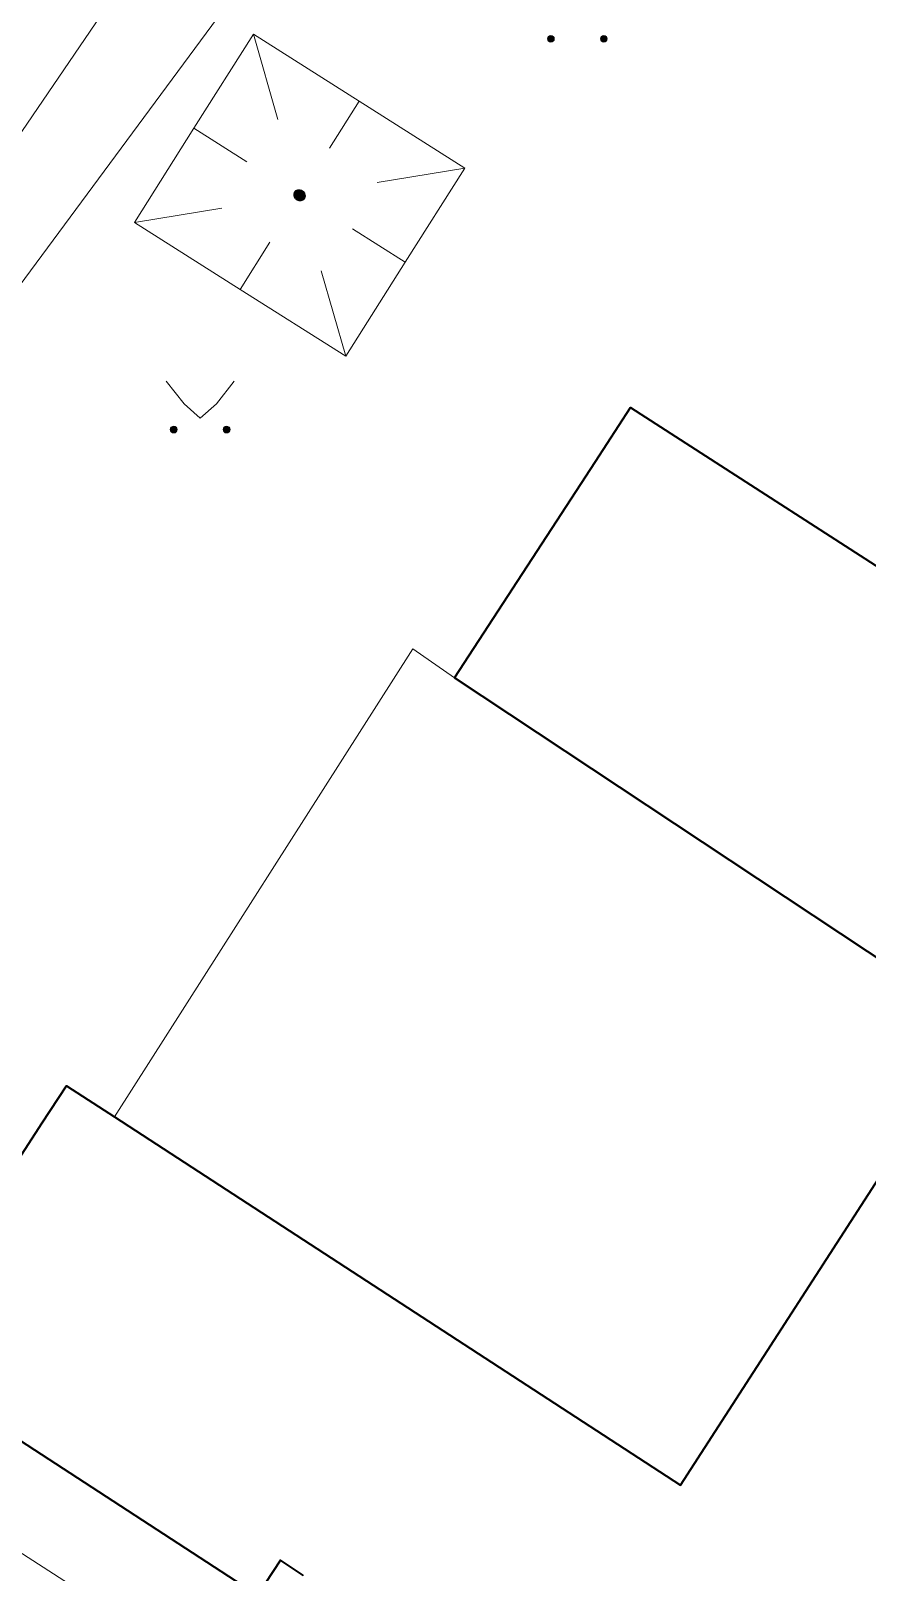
# Model space of a CAD drawing. Extents: x 1000 to 4000, y -5000 to -1000.
# Drawn here: x 1522.32 to 1546.36, y -4550.85 to -4506.58 of the extents above; entities that cross this region are included whole.
import ezdxf

# ---------------------------------------------------------------- set-up
doc = ezdxf.new("R2010")
doc.units = 0
doc.header["$MEASUREMENT"] = 0
for name, color, linetype in [('СЛОЙ_24', 7, 'CONTINUOUS'), ('СЛОЙ_40', 7, 'CONTINUOUS'), ('СЛОЙ_41', 7, 'CONTINUOUS'), ('СЛОЙ_6', 7, 'CONTINUOUS'), ('СЛОЙ_7', 7, 'CONTINUOUS')]:
    doc.layers.add(name, color=color, linetype=linetype)

msp = doc.modelspace()

# ---------------------------------------------------------------- linework, layer by layer
at = {"layer": 'СЛОЙ_24', "color": 253, "linetype": 'Continuous', "lineweight": 0}
for points in [[(1490.764, -4557.572), (1501.8, -4539.205), (1530.786, -4496.675)], [(1509.987, -4530.132), (1533.683, -4498.089)], [(1528.842, -4551.518), (1527.43, -4553.77), (1513.92, -4545.066)]]:
    msp.add_lwpolyline(points, dxfattribs=at)
at = {"layer": 'СЛОЙ_40', "color": 253, "linetype": 'Continuous', "lineweight": 0}
msp.add_lwpolyline([(1534.504, -4525.162), (1533.306, -4524.332), (1524.728, -4537.777)], dxfattribs=at)
at = {"layer": 'СЛОЙ_41', "color": 253, "linetype": 'Continuous', "lineweight": 0}
for p, q in [((1526.216, -4516.647), (1526.726, -4517.297)), ((1528.166, -4516.647), (1527.656, -4517.297)), ((1526.726, -4517.297), (1527.186, -4517.707)), ((1527.656, -4517.297), (1527.186, -4517.707))]:
    msp.add_line(p, q, dxfattribs=at)
for centre in [(1537.27, -4506.813), (1538.791, -4506.813), (1526.43, -4518.035), (1527.951, -4518.035)]:
    msp.add_circle(centre, 0.0976, dxfattribs=at)
for points in [[(1537.188, -4506.867), (1537.179, -4506.776), (1537.188, -4506.759)], [(1537.201, -4506.882), (1537.188, -4506.759), (1537.201, -4506.744)], [(1537.188, -4506.867), (1537.188, -4506.759), (1537.201, -4506.882)], [(1537.215, -4506.894), (1537.201, -4506.744), (1537.215, -4506.732)], [(1537.201, -4506.882), (1537.201, -4506.744), (1537.215, -4506.894)], [(1537.232, -4506.903), (1537.215, -4506.732), (1537.232, -4506.723)], [(1537.215, -4506.894), (1537.215, -4506.732), (1537.232, -4506.903)], [(1537.251, -4506.909), (1537.232, -4506.723), (1537.251, -4506.717)], [(1537.232, -4506.903), (1537.232, -4506.723), (1537.251, -4506.909)], [(1537.27, -4506.911), (1537.251, -4506.717), (1537.27, -4506.715)], [(1537.251, -4506.909), (1537.251, -4506.717), (1537.27, -4506.911)], [(1538.709, -4506.867), (1538.7, -4506.776), (1538.709, -4506.759)], [(1538.722, -4506.882), (1538.709, -4506.759), (1538.722, -4506.744)], [(1538.709, -4506.867), (1538.709, -4506.759), (1538.722, -4506.882)], [(1538.736, -4506.894), (1538.722, -4506.744), (1538.736, -4506.732)], [(1538.722, -4506.882), (1538.722, -4506.744), (1538.736, -4506.894)], [(1538.753, -4506.903), (1538.736, -4506.732), (1538.753, -4506.723)], [(1538.736, -4506.894), (1538.736, -4506.732), (1538.753, -4506.903)], [(1538.772, -4506.909), (1538.753, -4506.723), (1538.772, -4506.717)], [(1538.753, -4506.903), (1538.753, -4506.723), (1538.772, -4506.909)], [(1538.791, -4506.911), (1538.772, -4506.717), (1538.791, -4506.715)], [(1538.772, -4506.909), (1538.772, -4506.717), (1538.791, -4506.911)], [(1537.174, -4506.832), (1537.172, -4506.813), (1537.174, -4506.794)], [(1537.179, -4506.85), (1537.174, -4506.794), (1537.179, -4506.776)], [(1537.174, -4506.832), (1537.174, -4506.794), (1537.179, -4506.85)], [(1537.179, -4506.85), (1537.179, -4506.776), (1537.188, -4506.867)], [(1538.695, -4506.832), (1538.693, -4506.813), (1538.695, -4506.794)], [(1538.7, -4506.85), (1538.695, -4506.794), (1538.7, -4506.776)], [(1538.695, -4506.832), (1538.695, -4506.794), (1538.7, -4506.85)], [(1538.7, -4506.85), (1538.7, -4506.776), (1538.709, -4506.867)], [(1526.334, -4518.054), (1526.332, -4518.035), (1526.334, -4518.016)], [(1526.339, -4518.072), (1526.334, -4518.016), (1526.339, -4517.998)], [(1526.334, -4518.054), (1526.334, -4518.016), (1526.339, -4518.072)], [(1526.348, -4518.089), (1526.339, -4517.998), (1526.348, -4517.981)], [(1526.339, -4518.072), (1526.339, -4517.998), (1526.348, -4518.089)], [(1526.361, -4518.104), (1526.348, -4517.981), (1526.361, -4517.966)], [(1526.348, -4518.089), (1526.348, -4517.981), (1526.361, -4518.104)], [(1526.375, -4518.116), (1526.361, -4517.966), (1526.375, -4517.954)], [(1526.361, -4518.104), (1526.361, -4517.966), (1526.375, -4518.116)], [(1526.392, -4518.125), (1526.375, -4517.954), (1526.392, -4517.945)], [(1526.375, -4518.116), (1526.375, -4517.954), (1526.392, -4518.125)], [(1526.411, -4518.131), (1526.392, -4517.945), (1526.411, -4517.939)], [(1526.392, -4518.125), (1526.392, -4517.945), (1526.411, -4518.131)], [(1526.43, -4518.133), (1526.411, -4517.939), (1526.43, -4517.937)], [(1526.411, -4518.131), (1526.411, -4517.939), (1526.43, -4518.133)], [(1527.855, -4518.054), (1527.853, -4518.035), (1527.855, -4518.016)], [(1527.86, -4518.072), (1527.855, -4518.016), (1527.86, -4517.998)], [(1527.855, -4518.054), (1527.855, -4518.016), (1527.86, -4518.072)], [(1527.869, -4518.089), (1527.86, -4517.998), (1527.869, -4517.981)], [(1527.86, -4518.072), (1527.86, -4517.998), (1527.869, -4518.089)], [(1527.882, -4518.104), (1527.869, -4517.981), (1527.882, -4517.966)], [(1527.869, -4518.089), (1527.869, -4517.981), (1527.882, -4518.104)], [(1527.896, -4518.116), (1527.882, -4517.966), (1527.896, -4517.954)], [(1527.882, -4518.104), (1527.882, -4517.966), (1527.896, -4518.116)], [(1527.913, -4518.125), (1527.896, -4517.954), (1527.913, -4517.945)], [(1527.896, -4518.116), (1527.896, -4517.954), (1527.913, -4518.125)], [(1527.932, -4518.131), (1527.913, -4517.945), (1527.932, -4517.939)], [(1527.913, -4518.125), (1527.913, -4517.945), (1527.932, -4518.131)], [(1527.951, -4518.133), (1527.932, -4517.939), (1527.951, -4517.937)], [(1527.932, -4518.131), (1527.932, -4517.939), (1527.951, -4518.133)]]:
    msp.add_solid(points, dxfattribs=at)
at = {"layer": 'СЛОЙ_41', "color": 253, "linetype": 'Continuous', "lineweight": 0, "extrusion": (0, 0, -1)}
for points in [[(-1537.27, -4506.911), (-1537.27, -4506.715), (-1537.289, -4506.909)], [(-1537.289, -4506.909), (-1537.27, -4506.715), (-1537.289, -4506.717)], [(-1537.289, -4506.909), (-1537.289, -4506.717), (-1537.307, -4506.903)], [(-1537.307, -4506.903), (-1537.289, -4506.717), (-1537.307, -4506.723)], [(-1537.307, -4506.903), (-1537.307, -4506.723), (-1537.324, -4506.894)], [(-1537.324, -4506.894), (-1537.307, -4506.723), (-1537.324, -4506.732)], [(-1537.324, -4506.894), (-1537.324, -4506.732), (-1537.339, -4506.882)], [(-1537.339, -4506.882), (-1537.324, -4506.732), (-1537.339, -4506.744)], [(-1537.339, -4506.882), (-1537.339, -4506.744), (-1537.351, -4506.867)], [(-1537.351, -4506.867), (-1537.339, -4506.744), (-1537.351, -4506.759)], [(-1537.351, -4506.867), (-1537.351, -4506.759), (-1537.36, -4506.85)], [(-1537.36, -4506.85), (-1537.351, -4506.759), (-1537.36, -4506.776)], [(-1538.791, -4506.911), (-1538.791, -4506.715), (-1538.81, -4506.909)], [(-1538.81, -4506.909), (-1538.791, -4506.715), (-1538.81, -4506.717)], [(-1538.81, -4506.909), (-1538.81, -4506.717), (-1538.828, -4506.903)], [(-1538.828, -4506.903), (-1538.81, -4506.717), (-1538.828, -4506.723)], [(-1538.828, -4506.903), (-1538.828, -4506.723), (-1538.845, -4506.894)], [(-1538.845, -4506.894), (-1538.828, -4506.723), (-1538.845, -4506.732)], [(-1538.845, -4506.894), (-1538.845, -4506.732), (-1538.86, -4506.882)], [(-1538.86, -4506.882), (-1538.845, -4506.732), (-1538.86, -4506.744)], [(-1538.86, -4506.882), (-1538.86, -4506.744), (-1538.872, -4506.867)], [(-1538.872, -4506.867), (-1538.86, -4506.744), (-1538.872, -4506.759)], [(-1538.872, -4506.867), (-1538.872, -4506.759), (-1538.881, -4506.85)], [(-1538.881, -4506.85), (-1538.872, -4506.759), (-1538.881, -4506.776)], [(-1537.36, -4506.85), (-1537.36, -4506.776), (-1537.365, -4506.832)], [(-1537.365, -4506.832), (-1537.36, -4506.776), (-1537.365, -4506.794)], [(-1537.365, -4506.832), (-1537.365, -4506.794), (-1537.367, -4506.813)], [(-1538.881, -4506.85), (-1538.881, -4506.776), (-1538.886, -4506.832)], [(-1538.886, -4506.832), (-1538.881, -4506.776), (-1538.886, -4506.794)], [(-1538.886, -4506.832), (-1538.886, -4506.794), (-1538.888, -4506.813)], [(-1526.43, -4518.133), (-1526.43, -4517.937), (-1526.449, -4518.131)], [(-1526.449, -4518.131), (-1526.43, -4517.937), (-1526.449, -4517.939)], [(-1526.449, -4518.131), (-1526.449, -4517.939), (-1526.467, -4518.125)], [(-1526.467, -4518.125), (-1526.449, -4517.939), (-1526.467, -4517.945)], [(-1526.467, -4518.125), (-1526.467, -4517.945), (-1526.484, -4518.116)], [(-1526.484, -4518.116), (-1526.467, -4517.945), (-1526.484, -4517.954)], [(-1526.484, -4518.116), (-1526.484, -4517.954), (-1526.499, -4518.104)], [(-1526.499, -4518.104), (-1526.484, -4517.954), (-1526.499, -4517.966)], [(-1526.499, -4518.104), (-1526.499, -4517.966), (-1526.511, -4518.089)], [(-1526.511, -4518.089), (-1526.499, -4517.966), (-1526.511, -4517.981)], [(-1526.511, -4518.089), (-1526.511, -4517.981), (-1526.52, -4518.072)], [(-1526.52, -4518.072), (-1526.511, -4517.981), (-1526.52, -4517.998)], [(-1526.52, -4518.072), (-1526.52, -4517.998), (-1526.525, -4518.054)], [(-1526.525, -4518.054), (-1526.52, -4517.998), (-1526.525, -4518.016)], [(-1526.525, -4518.054), (-1526.525, -4518.016), (-1526.527, -4518.035)], [(-1527.951, -4518.133), (-1527.951, -4517.937), (-1527.97, -4518.131)], [(-1527.97, -4518.131), (-1527.951, -4517.937), (-1527.97, -4517.939)], [(-1527.97, -4518.131), (-1527.97, -4517.939), (-1527.988, -4518.125)], [(-1527.988, -4518.125), (-1527.97, -4517.939), (-1527.988, -4517.945)], [(-1527.988, -4518.125), (-1527.988, -4517.945), (-1528.005, -4518.116)], [(-1528.005, -4518.116), (-1527.988, -4517.945), (-1528.005, -4517.954)], [(-1528.005, -4518.116), (-1528.005, -4517.954), (-1528.02, -4518.104)], [(-1528.02, -4518.104), (-1528.005, -4517.954), (-1528.02, -4517.966)], [(-1528.02, -4518.104), (-1528.02, -4517.966), (-1528.032, -4518.089)], [(-1528.032, -4518.089), (-1528.02, -4517.966), (-1528.032, -4517.981)], [(-1528.032, -4518.089), (-1528.032, -4517.981), (-1528.041, -4518.072)], [(-1528.041, -4518.072), (-1528.032, -4517.981), (-1528.041, -4517.998)], [(-1528.041, -4518.072), (-1528.041, -4517.998), (-1528.046, -4518.054)], [(-1528.046, -4518.054), (-1528.041, -4517.998), (-1528.046, -4518.016)], [(-1528.046, -4518.054), (-1528.046, -4518.016), (-1528.048, -4518.035)]]:
    msp.add_solid(points, dxfattribs=at)
at = {"layer": 'СЛОЙ_6', "color": 253, "linetype": 'Continuous', "lineweight": 40}
for points in [[(1534.504, -4525.162), (1538.551, -4518.953), (1539.562, -4517.402), (1548.748, -4523.317)], [(1524.728, -4537.777), (1540.996, -4548.353), (1547.689, -4537.998), (1548.884, -4536.15), (1549.544, -4535.129), (1534.504, -4525.162)], [(1528.842, -4551.518), (1518.281, -4544.646), (1518.449, -4544.389), (1520.221, -4541.676), (1521.066, -4540.383), (1522.654, -4537.952), (1523.352, -4536.883), (1524.728, -4537.777)], [(1530.164, -4550.959), (1530.143, -4550.944), (1529.496, -4550.513), (1528.842, -4551.518)]]:
    msp.add_lwpolyline(points, dxfattribs=at)
at = {"layer": 'СЛОЙ_7', "color": 253, "linetype": 'Continuous', "lineweight": 0}
for p, q in [((1528.72, -4506.68), (1527.011, -4509.383)), ((1528.72, -4506.68), (1529.423, -4509.134)), ((1528.72, -4506.68), (1531.757, -4508.602)), ((1531.757, -4508.602), (1530.903, -4509.954)), ((1531.757, -4508.602), (1534.794, -4510.524)), ((1527.011, -4509.383), (1525.301, -4512.087)), ((1527.011, -4509.383), (1528.529, -4510.345)), ((1534.794, -4510.524), (1532.277, -4510.938)), ((1534.794, -4510.524), (1533.084, -4513.227)), ((1530.193, -4511.398), (1530.193, -4511.398)), ((1525.301, -4512.087), (1527.817, -4511.672)), ((1525.301, -4512.087), (1528.338, -4514.009)), ((1533.084, -4513.227), (1531.566, -4512.266)), ((1528.338, -4514.009), (1529.192, -4512.657)), ((1533.084, -4513.227), (1531.375, -4515.93)), ((1531.375, -4515.93), (1530.67, -4513.476)), ((1528.338, -4514.009), (1531.375, -4515.93))]:
    msp.add_line(p, q, dxfattribs=at)
for centre, radius, start, end in [((1530.017, -4511.287), 0.138, 135.0673, 147.6659), ((1530.02, -4511.29), 0.142, 122.6805, 135.04), ((1530.024, -4511.296), 0.149, 110.7232, 122.6634), ((1530.028, -4511.305), 0.159, 99.2851, 110.7182), ((1530.03, -4511.316), 0.17, 88.3608, 99.2907), ((1530.029, -4511.327), 0.181, 77.8711, 88.3737), ((1530.028, -4511.335), 0.189, 67.6913, 77.8884), ((1530.026, -4511.339), 0.193, 57.6716, 67.7107), ((1530.026, -4511.339), 0.193, 47.6526, 57.6916), ((1530.029, -4511.289), 0.149, 172.6998, 184.6401), ((1530.039, -4511.288), 0.159, 184.645, 196.0781), ((1530.021, -4511.288), 0.142, 160.3233, 172.6827), ((1530.049, -4511.285), 0.17, 196.0725, 207.0025), ((1530.018, -4511.287), 0.138, 147.6973, 160.2959), ((1530.059, -4511.28), 0.181, 206.9896, 217.4921), ((1530.065, -4511.275), 0.189, 217.4749, 227.672), ((1530.068, -4511.272), 0.193, 227.6526, 237.6916), ((1530.068, -4511.272), 0.193, 237.6716, 247.7107), ((1530.067, -4511.276), 0.189, 247.6913, 257.8884), ((1530.065, -4511.284), 0.181, 257.8711, 268.3737), ((1530.065, -4511.295), 0.17, 268.3608, 279.2907), ((1530.067, -4511.306), 0.159, 279.2851, 290.7182), ((1530.07, -4511.315), 0.149, 290.7232, 302.6634), ((1530.074, -4511.321), 0.142, 302.6805, 315.04), ((1530.029, -4511.336), 0.189, 37.4749, 47.672), ((1530.077, -4511.324), 0.138, 315.0673, 327.6659), ((1530.036, -4511.331), 0.181, 26.9896, 37.4921), ((1530.077, -4511.324), 0.138, 327.6973, 340.2959), ((1530.045, -4511.326), 0.17, 16.0725, 27.0025), ((1530.073, -4511.323), 0.142, 340.3233, 352.6827), ((1530.056, -4511.323), 0.159, 4.645, 16.0781), ((1530.066, -4511.322), 0.149, 352.6998, 4.6401)]:
    msp.add_arc(centre, radius, start, end, dxfattribs=at)
for points in [[(1529.915, -4511.39), (1529.914, -4511.196), (1529.915, -4511.195)], [(1529.917, -4511.392), (1529.915, -4511.195), (1529.917, -4511.193)], [(1529.915, -4511.39), (1529.915, -4511.195), (1529.917, -4511.392)], [(1529.918, -4511.393), (1529.917, -4511.193), (1529.918, -4511.192)], [(1529.917, -4511.392), (1529.917, -4511.193), (1529.918, -4511.393)], [(1529.919, -4511.395), (1529.918, -4511.192), (1529.919, -4511.19)], [(1529.918, -4511.393), (1529.918, -4511.192), (1529.919, -4511.395)], [(1529.92, -4511.396), (1529.919, -4511.19), (1529.92, -4511.189)], [(1529.919, -4511.395), (1529.919, -4511.19), (1529.92, -4511.396)], [(1529.922, -4511.398), (1529.92, -4511.189), (1529.922, -4511.188)], [(1529.92, -4511.396), (1529.92, -4511.189), (1529.922, -4511.398)], [(1529.923, -4511.4), (1529.922, -4511.188), (1529.923, -4511.187)], [(1529.922, -4511.398), (1529.922, -4511.188), (1529.923, -4511.4)], [(1529.925, -4511.402), (1529.923, -4511.187), (1529.925, -4511.185)], [(1529.923, -4511.4), (1529.923, -4511.187), (1529.925, -4511.402)], [(1529.926, -4511.403), (1529.925, -4511.185), (1529.926, -4511.184)], [(1529.925, -4511.402), (1529.925, -4511.185), (1529.926, -4511.403)], [(1529.928, -4511.405), (1529.926, -4511.184), (1529.928, -4511.182)], [(1529.926, -4511.403), (1529.926, -4511.184), (1529.928, -4511.405)], [(1529.929, -4511.406), (1529.928, -4511.182), (1529.929, -4511.181)], [(1529.928, -4511.405), (1529.928, -4511.182), (1529.929, -4511.406)], [(1529.931, -4511.408), (1529.929, -4511.181), (1529.931, -4511.18)], [(1529.929, -4511.406), (1529.929, -4511.181), (1529.931, -4511.408)], [(1529.932, -4511.409), (1529.931, -4511.18), (1529.932, -4511.179)], [(1529.931, -4511.408), (1529.931, -4511.18), (1529.932, -4511.409)], [(1529.934, -4511.411), (1529.932, -4511.179), (1529.934, -4511.177)], [(1529.932, -4511.409), (1529.932, -4511.179), (1529.934, -4511.411)], [(1529.934, -4511.411), (1529.934, -4511.177), (1529.935, -4511.412)], [(1529.935, -4511.412), (1529.934, -4511.177), (1529.935, -4511.177)], [(1529.937, -4511.414), (1529.935, -4511.177), (1529.937, -4511.175)], [(1529.935, -4511.412), (1529.935, -4511.177), (1529.937, -4511.414)], [(1529.938, -4511.415), (1529.937, -4511.175), (1529.938, -4511.174)], [(1529.937, -4511.414), (1529.937, -4511.175), (1529.938, -4511.415)], [(1529.94, -4511.417), (1529.938, -4511.174), (1529.94, -4511.173)], [(1529.938, -4511.415), (1529.938, -4511.174), (1529.94, -4511.417)], [(1529.942, -4511.418), (1529.94, -4511.173), (1529.942, -4511.172)], [(1529.94, -4511.417), (1529.94, -4511.173), (1529.942, -4511.418)], [(1529.944, -4511.42), (1529.942, -4511.172), (1529.944, -4511.171)], [(1529.942, -4511.418), (1529.942, -4511.172), (1529.944, -4511.42)], [(1529.945, -4511.421), (1529.944, -4511.171), (1529.945, -4511.17)], [(1529.944, -4511.42), (1529.944, -4511.171), (1529.945, -4511.421)], [(1529.947, -4511.423), (1529.945, -4511.17), (1529.947, -4511.168)], [(1529.945, -4511.421), (1529.945, -4511.17), (1529.947, -4511.423)], [(1529.947, -4511.423), (1529.947, -4511.168), (1529.948, -4511.424)], [(1529.948, -4511.424), (1529.947, -4511.168), (1529.948, -4511.168)], [(1529.95, -4511.425), (1529.948, -4511.168), (1529.95, -4511.166)], [(1529.948, -4511.424), (1529.948, -4511.168), (1529.95, -4511.425)], [(1529.95, -4511.425), (1529.95, -4511.166), (1529.952, -4511.426)], [(1529.952, -4511.426), (1529.95, -4511.166), (1529.952, -4511.166)], [(1529.954, -4511.428), (1529.952, -4511.166), (1529.954, -4511.165)], [(1529.952, -4511.426), (1529.952, -4511.166), (1529.954, -4511.428)], [(1529.955, -4511.429), (1529.954, -4511.165), (1529.955, -4511.164)], [(1529.954, -4511.428), (1529.954, -4511.165), (1529.955, -4511.429)], [(1529.957, -4511.43), (1529.955, -4511.164), (1529.957, -4511.163)], [(1529.955, -4511.429), (1529.955, -4511.164), (1529.957, -4511.43)], [(1529.959, -4511.431), (1529.957, -4511.163), (1529.959, -4511.162)], [(1529.957, -4511.43), (1529.957, -4511.163), (1529.959, -4511.431)], [(1529.961, -4511.433), (1529.959, -4511.162), (1529.961, -4511.161)], [(1529.959, -4511.431), (1529.959, -4511.162), (1529.961, -4511.433)], [(1529.962, -4511.434), (1529.961, -4511.161), (1529.962, -4511.16)], [(1529.961, -4511.433), (1529.961, -4511.161), (1529.962, -4511.434)], [(1529.965, -4511.435), (1529.962, -4511.16), (1529.965, -4511.159)], [(1529.962, -4511.434), (1529.962, -4511.16), (1529.965, -4511.435)], [(1529.965, -4511.435), (1529.965, -4511.159), (1529.966, -4511.436)], [(1529.966, -4511.436), (1529.965, -4511.159), (1529.966, -4511.159)], [(1529.968, -4511.438), (1529.966, -4511.159), (1529.968, -4511.158)], [(1529.966, -4511.436), (1529.966, -4511.159), (1529.968, -4511.438)], [(1529.97, -4511.438), (1529.968, -4511.158), (1529.97, -4511.157)], [(1529.968, -4511.438), (1529.968, -4511.158), (1529.97, -4511.438)], [(1529.972, -4511.44), (1529.97, -4511.157), (1529.972, -4511.156)], [(1529.97, -4511.438), (1529.97, -4511.157), (1529.972, -4511.44)], [(1529.972, -4511.44), (1529.972, -4511.156), (1529.973, -4511.441)], [(1529.973, -4511.441), (1529.972, -4511.156), (1529.973, -4511.156)], [(1529.976, -4511.442), (1529.973, -4511.156), (1529.976, -4511.155)], [(1529.973, -4511.441), (1529.973, -4511.156), (1529.976, -4511.442)], [(1529.977, -4511.443), (1529.976, -4511.155), (1529.977, -4511.154)], [(1529.976, -4511.442), (1529.976, -4511.155), (1529.977, -4511.443)], [(1529.977, -4511.443), (1529.977, -4511.154), (1529.98, -4511.444)], [(1529.98, -4511.444), (1529.977, -4511.154), (1529.98, -4511.154)], [(1529.981, -4511.445), (1529.98, -4511.154), (1529.981, -4511.153)], [(1529.98, -4511.444), (1529.98, -4511.154), (1529.981, -4511.445)], [(1529.984, -4511.446), (1529.981, -4511.153), (1529.984, -4511.152)], [(1529.981, -4511.445), (1529.981, -4511.153), (1529.984, -4511.446)], [(1529.984, -4511.446), (1529.984, -4511.152), (1529.985, -4511.447)], [(1529.985, -4511.447), (1529.984, -4511.152), (1529.985, -4511.152)], [(1529.988, -4511.448), (1529.985, -4511.152), (1529.988, -4511.151)], [(1529.985, -4511.447), (1529.985, -4511.152), (1529.988, -4511.448)], [(1529.988, -4511.448), (1529.988, -4511.151), (1529.989, -4511.448)], [(1529.989, -4511.448), (1529.988, -4511.151), (1529.989, -4511.151)], [(1529.992, -4511.449), (1529.989, -4511.151), (1529.992, -4511.15)], [(1529.989, -4511.448), (1529.989, -4511.151), (1529.992, -4511.449)], [(1529.992, -4511.449), (1529.992, -4511.15), (1529.993, -4511.45)], [(1529.993, -4511.45), (1529.992, -4511.15), (1529.993, -4511.15)], [(1529.993, -4511.45), (1529.993, -4511.15), (1529.996, -4511.451)], [(1529.996, -4511.451), (1529.993, -4511.15), (1529.996, -4511.15)], [(1529.997, -4511.452), (1529.996, -4511.15), (1529.997, -4511.149)], [(1529.996, -4511.451), (1529.996, -4511.15), (1529.997, -4511.452)], [(1529.997, -4511.452), (1529.997, -4511.149), (1530, -4511.453)], [(1530, -4511.453), (1529.997, -4511.149), (1530, -4511.149)], [(1530, -4511.453), (1530, -4511.149), (1530.001, -4511.453)], [(1530.001, -4511.453), (1530, -4511.149), (1530.001, -4511.149)], [(1530.004, -4511.454), (1530.001, -4511.149), (1530.004, -4511.148)], [(1530.001, -4511.453), (1530.001, -4511.149), (1530.004, -4511.454)], [(1530.004, -4511.454), (1530.004, -4511.148), (1530.005, -4511.455)], [(1530.005, -4511.455), (1530.004, -4511.148), (1530.005, -4511.148)], [(1530.008, -4511.456), (1530.005, -4511.148), (1530.008, -4511.147)], [(1530.005, -4511.455), (1530.005, -4511.148), (1530.008, -4511.456)], [(1530.008, -4511.456), (1530.008, -4511.147), (1530.009, -4511.456)], [(1530.009, -4511.456), (1530.008, -4511.147), (1530.009, -4511.147)], [(1530.009, -4511.456), (1530.009, -4511.147), (1530.012, -4511.457)], [(1530.012, -4511.457), (1530.009, -4511.147), (1530.012, -4511.147)], [(1530.012, -4511.457), (1530.012, -4511.147), (1530.013, -4511.457)], [(1530.013, -4511.457), (1530.012, -4511.147), (1530.013, -4511.147)], [(1530.013, -4511.457), (1530.013, -4511.147), (1530.016, -4511.458)], [(1530.016, -4511.458), (1530.013, -4511.147), (1530.016, -4511.147)], [(1530.016, -4511.458), (1530.016, -4511.147), (1530.018, -4511.459)], [(1530.018, -4511.459), (1530.016, -4511.147), (1530.018, -4511.147)], [(1530.02, -4511.459), (1530.018, -4511.147), (1530.02, -4511.146)], [(1530.018, -4511.459), (1530.018, -4511.147), (1530.02, -4511.459)], [(1530.02, -4511.459), (1530.02, -4511.146), (1530.022, -4511.46)], [(1530.022, -4511.46), (1530.02, -4511.146), (1530.022, -4511.146)], [(1530.022, -4511.46), (1530.022, -4511.146), (1530.024, -4511.46)], [(1530.024, -4511.46), (1530.022, -4511.146), (1530.024, -4511.146)], [(1530.024, -4511.46), (1530.024, -4511.146), (1530.026, -4511.461)], [(1530.026, -4511.461), (1530.024, -4511.146), (1530.026, -4511.146)], [(1530.026, -4511.461), (1530.026, -4511.146), (1530.029, -4511.461)], [(1530.029, -4511.461), (1530.026, -4511.146), (1530.029, -4511.146)], [(1530.029, -4511.461), (1530.029, -4511.146), (1530.03, -4511.462)], [(1530.03, -4511.462), (1530.03, -4511.146), (1530.033, -4511.462)], [(1530.033, -4511.462), (1530.033, -4511.146), (1530.034, -4511.462)], [(1530.034, -4511.462), (1530.034, -4511.146), (1530.037, -4511.463)], [(1530.037, -4511.463), (1530.037, -4511.146), (1530.039, -4511.463)], [(1530.039, -4511.463), (1530.039, -4511.146), (1530.041, -4511.463)], [(1530.041, -4511.463), (1530.041, -4511.146), (1530.043, -4511.464)], [(1530.043, -4511.464), (1530.043, -4511.147), (1530.045, -4511.464)], [(1530.045, -4511.464), (1530.045, -4511.147), (1530.047, -4511.464)], [(1530.047, -4511.464), (1530.047, -4511.147), (1530.05, -4511.464)], [(1530.05, -4511.464), (1530.05, -4511.147), (1530.051, -4511.464)], [(1530.051, -4511.464), (1530.051, -4511.147), (1530.054, -4511.465)], [(1530.054, -4511.465), (1530.054, -4511.148), (1530.055, -4511.465)], [(1530.055, -4511.465), (1530.055, -4511.148), (1530.058, -4511.465)], [(1530.058, -4511.465), (1530.058, -4511.148), (1530.06, -4511.465)], [(1530.06, -4511.465), (1530.06, -4511.149), (1530.062, -4511.465)], [(1530.062, -4511.465), (1530.062, -4511.149), (1530.064, -4511.465)], [(1529.881, -4511.306), (1529.88, -4511.274), (1529.881, -4511.272)], [(1529.88, -4511.304), (1529.88, -4511.276), (1529.88, -4511.274)], [(1529.88, -4511.304), (1529.88, -4511.274), (1529.881, -4511.306)], [(1529.88, -4511.302), (1529.88, -4511.278), (1529.88, -4511.276)], [(1529.88, -4511.302), (1529.88, -4511.276), (1529.88, -4511.304)], [(1529.88, -4511.3), (1529.88, -4511.28), (1529.88, -4511.278)], [(1529.88, -4511.3), (1529.88, -4511.278), (1529.88, -4511.302)], [(1529.88, -4511.298), (1529.88, -4511.282), (1529.88, -4511.28)], [(1529.88, -4511.298), (1529.88, -4511.28), (1529.88, -4511.3)], [(1529.88, -4511.296), (1529.88, -4511.284), (1529.88, -4511.282)], [(1529.88, -4511.296), (1529.88, -4511.282), (1529.88, -4511.298)], [(1529.88, -4511.294), (1529.88, -4511.286), (1529.88, -4511.284)], [(1529.88, -4511.294), (1529.88, -4511.284), (1529.88, -4511.296)], [(1529.88, -4511.291), (1529.88, -4511.289), (1529.88, -4511.286)], [(1529.88, -4511.291), (1529.88, -4511.286), (1529.88, -4511.294)], [(1529.882, -4511.312), (1529.881, -4511.268), (1529.882, -4511.266)], [(1529.881, -4511.31), (1529.881, -4511.27), (1529.881, -4511.268)], [(1529.881, -4511.31), (1529.881, -4511.268), (1529.882, -4511.312)], [(1529.881, -4511.308), (1529.881, -4511.272), (1529.881, -4511.27)], [(1529.881, -4511.308), (1529.881, -4511.27), (1529.881, -4511.31)], [(1529.881, -4511.306), (1529.881, -4511.272), (1529.881, -4511.308)], [(1529.883, -4511.32), (1529.882, -4511.261), (1529.883, -4511.258)], [(1529.882, -4511.318), (1529.882, -4511.262), (1529.882, -4511.261)], [(1529.882, -4511.318), (1529.882, -4511.261), (1529.883, -4511.32)], [(1529.882, -4511.316), (1529.882, -4511.264), (1529.882, -4511.262)], [(1529.882, -4511.316), (1529.882, -4511.262), (1529.882, -4511.318)], [(1529.882, -4511.314), (1529.882, -4511.266), (1529.882, -4511.264)], [(1529.882, -4511.314), (1529.882, -4511.264), (1529.882, -4511.316)], [(1529.882, -4511.312), (1529.882, -4511.266), (1529.882, -4511.314)], [(1529.884, -4511.324), (1529.883, -4511.257), (1529.884, -4511.254)], [(1529.883, -4511.322), (1529.883, -4511.258), (1529.883, -4511.257)], [(1529.883, -4511.322), (1529.883, -4511.257), (1529.884, -4511.324)], [(1529.883, -4511.32), (1529.883, -4511.258), (1529.883, -4511.322)], [(1529.885, -4511.328), (1529.884, -4511.253), (1529.885, -4511.25)], [(1529.884, -4511.326), (1529.884, -4511.254), (1529.884, -4511.253)], [(1529.884, -4511.326), (1529.884, -4511.253), (1529.885, -4511.328)], [(1529.884, -4511.324), (1529.884, -4511.254), (1529.884, -4511.326)], [(1529.886, -4511.332), (1529.885, -4511.249), (1529.886, -4511.247)], [(1529.885, -4511.33), (1529.885, -4511.25), (1529.885, -4511.249)], [(1529.885, -4511.33), (1529.885, -4511.249), (1529.886, -4511.332)], [(1529.885, -4511.328), (1529.885, -4511.25), (1529.885, -4511.33)], [(1529.887, -4511.336), (1529.886, -4511.245), (1529.887, -4511.243)], [(1529.886, -4511.334), (1529.886, -4511.247), (1529.886, -4511.245)], [(1529.886, -4511.334), (1529.886, -4511.245), (1529.887, -4511.336)], [(1529.886, -4511.332), (1529.886, -4511.247), (1529.886, -4511.334)], [(1529.888, -4511.338), (1529.887, -4511.243), (1529.888, -4511.242)], [(1529.887, -4511.336), (1529.887, -4511.243), (1529.888, -4511.338)], [(1529.889, -4511.341), (1529.888, -4511.239), (1529.889, -4511.238)], [(1529.888, -4511.34), (1529.888, -4511.242), (1529.888, -4511.239)], [(1529.888, -4511.34), (1529.888, -4511.239), (1529.889, -4511.341)], [(1529.888, -4511.338), (1529.888, -4511.242), (1529.888, -4511.34)], [(1529.89, -4511.344), (1529.889, -4511.238), (1529.89, -4511.236)], [(1529.889, -4511.341), (1529.889, -4511.238), (1529.89, -4511.344)], [(1529.891, -4511.348), (1529.89, -4511.234), (1529.891, -4511.232)], [(1529.89, -4511.345), (1529.89, -4511.236), (1529.89, -4511.234)], [(1529.89, -4511.345), (1529.89, -4511.234), (1529.891, -4511.348)], [(1529.89, -4511.344), (1529.89, -4511.236), (1529.89, -4511.345)], [(1529.892, -4511.349), (1529.891, -4511.232), (1529.892, -4511.231)], [(1529.891, -4511.348), (1529.891, -4511.232), (1529.892, -4511.349)], [(1529.893, -4511.352), (1529.892, -4511.231), (1529.893, -4511.228)], [(1529.892, -4511.349), (1529.892, -4511.231), (1529.893, -4511.352)], [(1529.895, -4511.356), (1529.893, -4511.227), (1529.895, -4511.225)], [(1529.893, -4511.353), (1529.893, -4511.228), (1529.893, -4511.227)], [(1529.893, -4511.353), (1529.893, -4511.227), (1529.895, -4511.356)], [(1529.893, -4511.352), (1529.893, -4511.228), (1529.893, -4511.353)], [(1529.896, -4511.359), (1529.895, -4511.224), (1529.896, -4511.222)], [(1529.895, -4511.357), (1529.895, -4511.225), (1529.895, -4511.224)], [(1529.895, -4511.357), (1529.895, -4511.224), (1529.896, -4511.359)], [(1529.895, -4511.356), (1529.895, -4511.225), (1529.895, -4511.357)], [(1529.897, -4511.361), (1529.896, -4511.222), (1529.897, -4511.22)], [(1529.896, -4511.359), (1529.896, -4511.222), (1529.897, -4511.361)], [(1529.898, -4511.363), (1529.897, -4511.22), (1529.898, -4511.218)], [(1529.897, -4511.361), (1529.897, -4511.22), (1529.898, -4511.363)], [(1529.899, -4511.364), (1529.898, -4511.218), (1529.899, -4511.217)], [(1529.898, -4511.363), (1529.898, -4511.218), (1529.899, -4511.364)], [(1529.9, -4511.367), (1529.899, -4511.217), (1529.9, -4511.215)], [(1529.899, -4511.364), (1529.899, -4511.217), (1529.9, -4511.367)], [(1529.901, -4511.368), (1529.9, -4511.215), (1529.901, -4511.214)], [(1529.9, -4511.367), (1529.9, -4511.215), (1529.901, -4511.368)], [(1529.902, -4511.371), (1529.901, -4511.214), (1529.902, -4511.212)], [(1529.901, -4511.368), (1529.901, -4511.214), (1529.902, -4511.371)], [(1529.903, -4511.372), (1529.902, -4511.212), (1529.903, -4511.21)], [(1529.902, -4511.371), (1529.902, -4511.212), (1529.903, -4511.372)], [(1529.904, -4511.374), (1529.903, -4511.21), (1529.904, -4511.208)], [(1529.903, -4511.372), (1529.903, -4511.21), (1529.904, -4511.374)], [(1529.905, -4511.376), (1529.904, -4511.208), (1529.905, -4511.207)], [(1529.904, -4511.374), (1529.904, -4511.208), (1529.905, -4511.376)], [(1529.907, -4511.378), (1529.905, -4511.207), (1529.907, -4511.205)], [(1529.905, -4511.376), (1529.905, -4511.207), (1529.907, -4511.378)], [(1529.908, -4511.379), (1529.907, -4511.205), (1529.908, -4511.204)], [(1529.907, -4511.378), (1529.907, -4511.205), (1529.908, -4511.379)], [(1529.909, -4511.381), (1529.908, -4511.204), (1529.909, -4511.202)], [(1529.908, -4511.379), (1529.908, -4511.204), (1529.909, -4511.381)], [(1529.91, -4511.383), (1529.909, -4511.202), (1529.91, -4511.201)], [(1529.909, -4511.381), (1529.909, -4511.202), (1529.91, -4511.383)], [(1529.912, -4511.385), (1529.91, -4511.201), (1529.912, -4511.199)], [(1529.91, -4511.383), (1529.91, -4511.201), (1529.912, -4511.385)], [(1529.914, -4511.388), (1529.912, -4511.198), (1529.914, -4511.196)], [(1529.912, -4511.386), (1529.912, -4511.199), (1529.912, -4511.198)], [(1529.912, -4511.386), (1529.912, -4511.198), (1529.914, -4511.388)], [(1529.912, -4511.385), (1529.912, -4511.199), (1529.912, -4511.386)], [(1529.914, -4511.388), (1529.914, -4511.196), (1529.915, -4511.39)]]:
    msp.add_solid(points, dxfattribs=at)
at = {"layer": 'СЛОЙ_7', "color": 253, "linetype": 'Continuous', "lineweight": 0, "extrusion": (0, 0, -1)}
for points in [[(-1530.03, -4511.462), (-1530.029, -4511.146), (-1530.03, -4511.146)], [(-1530.033, -4511.462), (-1530.03, -4511.146), (-1530.033, -4511.146)], [(-1530.034, -4511.462), (-1530.033, -4511.146), (-1530.034, -4511.146)], [(-1530.037, -4511.463), (-1530.034, -4511.146), (-1530.037, -4511.146)], [(-1530.039, -4511.463), (-1530.037, -4511.146), (-1530.039, -4511.146)], [(-1530.041, -4511.463), (-1530.039, -4511.146), (-1530.041, -4511.146)], [(-1530.043, -4511.464), (-1530.041, -4511.146), (-1530.043, -4511.147)], [(-1530.045, -4511.464), (-1530.043, -4511.147), (-1530.045, -4511.147)], [(-1530.047, -4511.464), (-1530.045, -4511.147), (-1530.047, -4511.147)], [(-1530.05, -4511.464), (-1530.047, -4511.147), (-1530.05, -4511.147)], [(-1530.051, -4511.464), (-1530.05, -4511.147), (-1530.051, -4511.147)], [(-1530.054, -4511.465), (-1530.051, -4511.147), (-1530.054, -4511.148)], [(-1530.055, -4511.465), (-1530.054, -4511.148), (-1530.055, -4511.148)], [(-1530.058, -4511.465), (-1530.055, -4511.148), (-1530.058, -4511.148)], [(-1530.06, -4511.465), (-1530.058, -4511.148), (-1530.06, -4511.149)], [(-1530.062, -4511.465), (-1530.06, -4511.149), (-1530.062, -4511.149)], [(-1530.064, -4511.465), (-1530.062, -4511.149), (-1530.064, -4511.149)], [(-1530.064, -4511.465), (-1530.064, -4511.149), (-1530.067, -4511.465)], [(-1530.067, -4511.465), (-1530.064, -4511.149), (-1530.067, -4511.15)], [(-1530.067, -4511.465), (-1530.067, -4511.15), (-1530.068, -4511.465)], [(-1530.068, -4511.465), (-1530.067, -4511.15), (-1530.068, -4511.15)], [(-1530.068, -4511.465), (-1530.068, -4511.15), (-1530.071, -4511.465)], [(-1530.071, -4511.465), (-1530.068, -4511.15), (-1530.071, -4511.151)], [(-1530.071, -4511.465), (-1530.071, -4511.151), (-1530.072, -4511.465)], [(-1530.072, -4511.465), (-1530.071, -4511.151), (-1530.072, -4511.151)], [(-1530.072, -4511.465), (-1530.072, -4511.151), (-1530.075, -4511.465)], [(-1530.075, -4511.465), (-1530.072, -4511.151), (-1530.075, -4511.152)], [(-1530.075, -4511.465), (-1530.075, -4511.152), (-1530.076, -4511.465)], [(-1530.076, -4511.465), (-1530.075, -4511.152), (-1530.076, -4511.152)], [(-1530.076, -4511.465), (-1530.076, -4511.152), (-1530.079, -4511.464)], [(-1530.079, -4511.464), (-1530.076, -4511.152), (-1530.079, -4511.153)], [(-1530.079, -4511.464), (-1530.079, -4511.153), (-1530.081, -4511.464)], [(-1530.081, -4511.464), (-1530.079, -4511.153), (-1530.081, -4511.153)], [(-1530.081, -4511.464), (-1530.081, -4511.153), (-1530.083, -4511.464)], [(-1530.083, -4511.464), (-1530.081, -4511.153), (-1530.083, -4511.154)], [(-1530.083, -4511.464), (-1530.083, -4511.154), (-1530.085, -4511.464)], [(-1530.085, -4511.464), (-1530.083, -4511.154), (-1530.085, -4511.155)], [(-1530.085, -4511.464), (-1530.085, -4511.155), (-1530.087, -4511.463)], [(-1530.087, -4511.463), (-1530.085, -4511.155), (-1530.087, -4511.156)], [(-1530.087, -4511.463), (-1530.087, -4511.156), (-1530.089, -4511.463)], [(-1530.089, -4511.463), (-1530.087, -4511.156), (-1530.089, -4511.156)], [(-1530.089, -4511.463), (-1530.089, -4511.156), (-1530.091, -4511.463)], [(-1530.091, -4511.463), (-1530.089, -4511.156), (-1530.091, -4511.157)], [(-1530.091, -4511.463), (-1530.091, -4511.157), (-1530.093, -4511.463)], [(-1530.093, -4511.463), (-1530.091, -4511.157), (-1530.093, -4511.158)], [(-1530.093, -4511.463), (-1530.093, -4511.158), (-1530.096, -4511.462)], [(-1530.096, -4511.462), (-1530.093, -4511.158), (-1530.096, -4511.158)], [(-1530.096, -4511.462), (-1530.096, -4511.158), (-1530.097, -4511.462)], [(-1530.097, -4511.462), (-1530.096, -4511.158), (-1530.097, -4511.159)], [(-1530.097, -4511.462), (-1530.097, -4511.159), (-1530.1, -4511.461)], [(-1530.1, -4511.461), (-1530.097, -4511.159), (-1530.1, -4511.16)], [(-1530.1, -4511.461), (-1530.1, -4511.16), (-1530.101, -4511.461)], [(-1530.101, -4511.461), (-1530.1, -4511.16), (-1530.101, -4511.161)], [(-1530.101, -4511.461), (-1530.101, -4511.161), (-1530.104, -4511.46)], [(-1530.104, -4511.46), (-1530.101, -4511.161), (-1530.104, -4511.162)], [(-1530.104, -4511.46), (-1530.104, -4511.162), (-1530.105, -4511.46)], [(-1530.105, -4511.46), (-1530.104, -4511.162), (-1530.105, -4511.162)], [(-1530.105, -4511.46), (-1530.105, -4511.162), (-1530.108, -4511.459)], [(-1530.108, -4511.459), (-1530.105, -4511.162), (-1530.108, -4511.164)], [(-1530.108, -4511.459), (-1530.108, -4511.164), (-1530.109, -4511.459)], [(-1530.109, -4511.459), (-1530.108, -4511.164), (-1530.109, -4511.164)], [(-1530.109, -4511.459), (-1530.109, -4511.164), (-1530.111, -4511.458)], [(-1530.111, -4511.458), (-1530.109, -4511.164), (-1530.111, -4511.165)], [(-1530.111, -4511.458), (-1530.111, -4511.165), (-1530.113, -4511.458)], [(-1530.113, -4511.458), (-1530.111, -4511.165), (-1530.113, -4511.166)], [(-1530.113, -4511.458), (-1530.113, -4511.166), (-1530.115, -4511.457)], [(-1530.115, -4511.457), (-1530.113, -4511.166), (-1530.115, -4511.167)], [(-1530.115, -4511.457), (-1530.115, -4511.167), (-1530.117, -4511.457)], [(-1530.117, -4511.457), (-1530.115, -4511.167), (-1530.117, -4511.168)], [(-1530.117, -4511.457), (-1530.117, -4511.168), (-1530.119, -4511.456)], [(-1530.119, -4511.456), (-1530.117, -4511.168), (-1530.119, -4511.169)], [(-1530.119, -4511.456), (-1530.119, -4511.169), (-1530.121, -4511.455)], [(-1530.121, -4511.455), (-1530.119, -4511.169), (-1530.121, -4511.17)], [(-1530.121, -4511.455), (-1530.121, -4511.17), (-1530.123, -4511.455)], [(-1530.123, -4511.455), (-1530.121, -4511.17), (-1530.123, -4511.172)], [(-1530.123, -4511.455), (-1530.123, -4511.172), (-1530.124, -4511.454)], [(-1530.124, -4511.454), (-1530.123, -4511.172), (-1530.124, -4511.172)], [(-1530.124, -4511.454), (-1530.124, -4511.172), (-1530.127, -4511.453)], [(-1530.127, -4511.453), (-1530.124, -4511.172), (-1530.127, -4511.174)], [(-1530.127, -4511.453), (-1530.127, -4511.174), (-1530.128, -4511.453)], [(-1530.128, -4511.453), (-1530.127, -4511.174), (-1530.128, -4511.175)], [(-1530.128, -4511.453), (-1530.128, -4511.175), (-1530.13, -4511.451)], [(-1530.13, -4511.451), (-1530.128, -4511.175), (-1530.13, -4511.176)], [(-1530.13, -4511.451), (-1530.13, -4511.176), (-1530.132, -4511.451)], [(-1530.132, -4511.451), (-1530.13, -4511.176), (-1530.132, -4511.177)], [(-1530.132, -4511.451), (-1530.132, -4511.177), (-1530.134, -4511.45)], [(-1530.134, -4511.45), (-1530.132, -4511.177), (-1530.134, -4511.179)], [(-1530.134, -4511.45), (-1530.134, -4511.179), (-1530.135, -4511.449)], [(-1530.135, -4511.449), (-1530.134, -4511.179), (-1530.135, -4511.179)], [(-1530.135, -4511.449), (-1530.135, -4511.179), (-1530.138, -4511.448)], [(-1530.138, -4511.448), (-1530.135, -4511.179), (-1530.138, -4511.181)], [(-1530.138, -4511.448), (-1530.138, -4511.181), (-1530.139, -4511.447)], [(-1530.139, -4511.447), (-1530.138, -4511.181), (-1530.139, -4511.182)], [(-1530.139, -4511.447), (-1530.139, -4511.182), (-1530.141, -4511.446)], [(-1530.141, -4511.446), (-1530.139, -4511.182), (-1530.141, -4511.184)], [(-1530.141, -4511.446), (-1530.141, -4511.184), (-1530.142, -4511.446)], [(-1530.142, -4511.446), (-1530.141, -4511.184), (-1530.142, -4511.185)], [(-1530.142, -4511.446), (-1530.142, -4511.185), (-1530.145, -4511.444)], [(-1530.145, -4511.444), (-1530.142, -4511.185), (-1530.145, -4511.186)], [(-1530.145, -4511.444), (-1530.145, -4511.186), (-1530.146, -4511.444)], [(-1530.146, -4511.444), (-1530.145, -4511.186), (-1530.146, -4511.187)], [(-1530.146, -4511.444), (-1530.146, -4511.187), (-1530.148, -4511.442)], [(-1530.148, -4511.442), (-1530.146, -4511.187), (-1530.148, -4511.189)], [(-1530.148, -4511.442), (-1530.148, -4511.189), (-1530.149, -4511.442)], [(-1530.149, -4511.442), (-1530.148, -4511.189), (-1530.149, -4511.19)], [(-1530.149, -4511.442), (-1530.149, -4511.19), (-1530.151, -4511.44)], [(-1530.151, -4511.44), (-1530.149, -4511.19), (-1530.151, -4511.192)], [(-1530.151, -4511.44), (-1530.151, -4511.192), (-1530.153, -4511.439)], [(-1530.153, -4511.439), (-1530.151, -4511.192), (-1530.153, -4511.193)], [(-1530.153, -4511.439), (-1530.153, -4511.193), (-1530.155, -4511.438)], [(-1530.155, -4511.438), (-1530.153, -4511.193), (-1530.155, -4511.195)], [(-1530.155, -4511.438), (-1530.155, -4511.195), (-1530.156, -4511.437)], [(-1530.156, -4511.437), (-1530.155, -4511.195), (-1530.156, -4511.196)], [(-1530.156, -4511.437), (-1530.156, -4511.196), (-1530.158, -4511.436)], [(-1530.158, -4511.436), (-1530.156, -4511.196), (-1530.158, -4511.197)], [(-1530.158, -4511.436), (-1530.158, -4511.197), (-1530.159, -4511.435)], [(-1530.159, -4511.435), (-1530.158, -4511.197), (-1530.159, -4511.199)], [(-1530.159, -4511.435), (-1530.159, -4511.199), (-1530.161, -4511.433)], [(-1530.161, -4511.433), (-1530.159, -4511.199), (-1530.161, -4511.2)], [(-1530.161, -4511.433), (-1530.161, -4511.2), (-1530.162, -4511.432)], [(-1530.162, -4511.432), (-1530.161, -4511.2), (-1530.162, -4511.202)], [(-1530.162, -4511.432), (-1530.162, -4511.202), (-1530.164, -4511.431)], [(-1530.164, -4511.431), (-1530.162, -4511.202), (-1530.164, -4511.204)], [(-1530.164, -4511.431), (-1530.164, -4511.204), (-1530.165, -4511.43)], [(-1530.165, -4511.43), (-1530.164, -4511.204), (-1530.165, -4511.205)], [(-1530.165, -4511.43), (-1530.165, -4511.205), (-1530.167, -4511.428)], [(-1530.167, -4511.428), (-1530.165, -4511.205), (-1530.167, -4511.207)], [(-1530.167, -4511.428), (-1530.167, -4511.207), (-1530.168, -4511.427)], [(-1530.168, -4511.427), (-1530.167, -4511.207), (-1530.168, -4511.208)], [(-1530.168, -4511.427), (-1530.168, -4511.208), (-1530.17, -4511.426)], [(-1530.17, -4511.426), (-1530.168, -4511.208), (-1530.17, -4511.21)], [(-1530.17, -4511.426), (-1530.17, -4511.21), (-1530.171, -4511.425)], [(-1530.171, -4511.425), (-1530.17, -4511.21), (-1530.171, -4511.211)], [(-1530.171, -4511.425), (-1530.171, -4511.211), (-1530.173, -4511.423)], [(-1530.173, -4511.423), (-1530.171, -4511.211), (-1530.173, -4511.213)], [(-1530.173, -4511.423), (-1530.173, -4511.213), (-1530.174, -4511.422)], [(-1530.174, -4511.422), (-1530.173, -4511.213), (-1530.174, -4511.214)], [(-1530.174, -4511.422), (-1530.174, -4511.214), (-1530.176, -4511.42)], [(-1530.176, -4511.42), (-1530.174, -4511.214), (-1530.176, -4511.216)], [(-1530.176, -4511.42), (-1530.176, -4511.216), (-1530.177, -4511.419)], [(-1530.177, -4511.419), (-1530.176, -4511.216), (-1530.177, -4511.218)], [(-1530.177, -4511.419), (-1530.177, -4511.218), (-1530.178, -4511.417)], [(-1530.178, -4511.417), (-1530.177, -4511.218), (-1530.178, -4511.22)], [(-1530.178, -4511.417), (-1530.178, -4511.22), (-1530.179, -4511.416)], [(-1530.179, -4511.416), (-1530.178, -4511.22), (-1530.179, -4511.221)], [(-1530.179, -4511.416), (-1530.179, -4511.221), (-1530.181, -4511.415)], [(-1530.181, -4511.415), (-1530.179, -4511.221), (-1530.181, -4511.223)], [(-1530.181, -4511.415), (-1530.181, -4511.223), (-1530.182, -4511.414)], [(-1530.182, -4511.414), (-1530.181, -4511.223), (-1530.182, -4511.224)], [(-1530.182, -4511.414), (-1530.182, -4511.224), (-1530.183, -4511.412)], [(-1530.183, -4511.412), (-1530.182, -4511.224), (-1530.183, -4511.227)], [(-1530.183, -4511.412), (-1530.183, -4511.227), (-1530.184, -4511.411)], [(-1530.184, -4511.411), (-1530.183, -4511.227), (-1530.184, -4511.228)], [(-1530.184, -4511.411), (-1530.184, -4511.228), (-1530.186, -4511.409)], [(-1530.186, -4511.409), (-1530.184, -4511.228), (-1530.186, -4511.23)], [(-1530.186, -4511.409), (-1530.186, -4511.23), (-1530.187, -4511.407)], [(-1530.187, -4511.407), (-1530.186, -4511.23), (-1530.187, -4511.231)], [(-1530.187, -4511.407), (-1530.187, -4511.231), (-1530.188, -4511.405)], [(-1530.188, -4511.405), (-1530.187, -4511.231), (-1530.188, -4511.234)], [(-1530.188, -4511.405), (-1530.188, -4511.234), (-1530.189, -4511.404)], [(-1530.189, -4511.404), (-1530.188, -4511.234), (-1530.189, -4511.235)], [(-1530.189, -4511.404), (-1530.189, -4511.235), (-1530.19, -4511.402)], [(-1530.19, -4511.402), (-1530.189, -4511.235), (-1530.19, -4511.237)], [(-1530.19, -4511.402), (-1530.19, -4511.237), (-1530.191, -4511.401)], [(-1530.191, -4511.401), (-1530.19, -4511.237), (-1530.191, -4511.239)], [(-1530.191, -4511.401), (-1530.191, -4511.239), (-1530.193, -4511.399)], [(-1530.193, -4511.399), (-1530.191, -4511.239), (-1530.193, -4511.241)], [(-1530.193, -4511.399), (-1530.193, -4511.241), (-1530.193, -4511.398)], [(-1530.193, -4511.398), (-1530.193, -4511.241), (-1530.193, -4511.242)], [(-1530.193, -4511.398), (-1530.193, -4511.242), (-1530.195, -4511.396)], [(-1530.195, -4511.396), (-1530.193, -4511.242), (-1530.195, -4511.245)], [(-1530.195, -4511.396), (-1530.195, -4511.245), (-1530.195, -4511.395)], [(-1530.195, -4511.395), (-1530.195, -4511.245), (-1530.195, -4511.246)], [(-1530.195, -4511.395), (-1530.195, -4511.246), (-1530.197, -4511.392)], [(-1530.197, -4511.392), (-1530.195, -4511.246), (-1530.197, -4511.248)], [(-1530.197, -4511.392), (-1530.197, -4511.248), (-1530.197, -4511.391)], [(-1530.197, -4511.391), (-1530.197, -4511.248), (-1530.197, -4511.25)], [(-1530.197, -4511.391), (-1530.197, -4511.25), (-1530.198, -4511.389)], [(-1530.198, -4511.389), (-1530.197, -4511.25), (-1530.198, -4511.252)], [(-1530.198, -4511.389), (-1530.198, -4511.252), (-1530.199, -4511.388)], [(-1530.199, -4511.388), (-1530.198, -4511.252), (-1530.199, -4511.254)], [(-1530.199, -4511.388), (-1530.199, -4511.254), (-1530.2, -4511.386)], [(-1530.2, -4511.386), (-1530.199, -4511.254), (-1530.2, -4511.256)], [(-1530.2, -4511.386), (-1530.2, -4511.256), (-1530.201, -4511.384)], [(-1530.201, -4511.384), (-1530.2, -4511.256), (-1530.201, -4511.257)], [(-1530.201, -4511.384), (-1530.201, -4511.257), (-1530.202, -4511.382)], [(-1530.202, -4511.382), (-1530.201, -4511.257), (-1530.202, -4511.26)], [(-1530.202, -4511.382), (-1530.202, -4511.26), (-1530.202, -4511.381)], [(-1530.202, -4511.381), (-1530.202, -4511.26), (-1530.202, -4511.261)], [(-1530.202, -4511.381), (-1530.202, -4511.261), (-1530.203, -4511.378)], [(-1530.203, -4511.378), (-1530.202, -4511.261), (-1530.203, -4511.264)], [(-1530.203, -4511.378), (-1530.203, -4511.264), (-1530.204, -4511.377)], [(-1530.204, -4511.377), (-1530.203, -4511.264), (-1530.204, -4511.265)], [(-1530.204, -4511.377), (-1530.204, -4511.265), (-1530.205, -4511.375)], [(-1530.205, -4511.375), (-1530.204, -4511.265), (-1530.205, -4511.268)], [(-1530.205, -4511.375), (-1530.205, -4511.268), (-1530.205, -4511.374)], [(-1530.205, -4511.374), (-1530.205, -4511.268), (-1530.205, -4511.269)], [(-1530.205, -4511.374), (-1530.205, -4511.269), (-1530.206, -4511.371)], [(-1530.206, -4511.371), (-1530.205, -4511.269), (-1530.206, -4511.272)], [(-1530.206, -4511.371), (-1530.206, -4511.272), (-1530.207, -4511.37)], [(-1530.207, -4511.37), (-1530.206, -4511.272), (-1530.207, -4511.273)], [(-1530.207, -4511.37), (-1530.207, -4511.273), (-1530.208, -4511.368)], [(-1530.208, -4511.368), (-1530.207, -4511.273), (-1530.208, -4511.275)], [(-1530.208, -4511.368), (-1530.208, -4511.275), (-1530.208, -4511.366)], [(-1530.208, -4511.366), (-1530.208, -4511.275), (-1530.208, -4511.277)], [(-1530.208, -4511.366), (-1530.208, -4511.277), (-1530.209, -4511.364)], [(-1530.209, -4511.364), (-1530.208, -4511.277), (-1530.209, -4511.279)], [(-1530.209, -4511.364), (-1530.209, -4511.279), (-1530.209, -4511.363)], [(-1530.209, -4511.363), (-1530.209, -4511.279), (-1530.209, -4511.281)], [(-1530.209, -4511.363), (-1530.209, -4511.281), (-1530.21, -4511.36)], [(-1530.21, -4511.36), (-1530.209, -4511.281), (-1530.21, -4511.283)], [(-1530.21, -4511.36), (-1530.21, -4511.283), (-1530.21, -4511.359)], [(-1530.21, -4511.359), (-1530.21, -4511.283), (-1530.21, -4511.285)], [(-1530.21, -4511.359), (-1530.21, -4511.285), (-1530.211, -4511.356)], [(-1530.211, -4511.356), (-1530.21, -4511.285), (-1530.211, -4511.287)], [(-1530.211, -4511.356), (-1530.211, -4511.287), (-1530.211, -4511.355)], [(-1530.211, -4511.355), (-1530.211, -4511.287), (-1530.211, -4511.289)], [(-1530.211, -4511.355), (-1530.211, -4511.289), (-1530.212, -4511.352)], [(-1530.212, -4511.352), (-1530.211, -4511.289), (-1530.212, -4511.291)], [(-1530.212, -4511.352), (-1530.212, -4511.291), (-1530.212, -4511.351)], [(-1530.212, -4511.351), (-1530.212, -4511.291), (-1530.212, -4511.293)], [(-1530.212, -4511.351), (-1530.212, -4511.293), (-1530.212, -4511.349)], [(-1530.212, -4511.349), (-1530.212, -4511.293), (-1530.212, -4511.295)], [(-1530.212, -4511.349), (-1530.212, -4511.295), (-1530.213, -4511.347)], [(-1530.213, -4511.347), (-1530.212, -4511.295), (-1530.213, -4511.297)], [(-1530.213, -4511.347), (-1530.213, -4511.297), (-1530.213, -4511.345)], [(-1530.213, -4511.345), (-1530.213, -4511.297), (-1530.213, -4511.299)], [(-1530.213, -4511.345), (-1530.213, -4511.299), (-1530.213, -4511.343)], [(-1530.213, -4511.343), (-1530.213, -4511.299), (-1530.213, -4511.301)], [(-1530.213, -4511.343), (-1530.213, -4511.301), (-1530.214, -4511.341)], [(-1530.214, -4511.341), (-1530.213, -4511.301), (-1530.214, -4511.303)], [(-1530.214, -4511.341), (-1530.214, -4511.303), (-1530.214, -4511.339)], [(-1530.214, -4511.339), (-1530.214, -4511.303), (-1530.214, -4511.305)], [(-1530.214, -4511.339), (-1530.214, -4511.305), (-1530.214, -4511.337)], [(-1530.214, -4511.337), (-1530.214, -4511.305), (-1530.214, -4511.307)], [(-1530.214, -4511.337), (-1530.214, -4511.307), (-1530.214, -4511.335)], [(-1530.214, -4511.335), (-1530.214, -4511.307), (-1530.214, -4511.309)], [(-1530.214, -4511.335), (-1530.214, -4511.309), (-1530.214, -4511.333)], [(-1530.214, -4511.333), (-1530.214, -4511.309), (-1530.214, -4511.312)], [(-1530.214, -4511.333), (-1530.214, -4511.312), (-1530.215, -4511.332)], [(-1530.215, -4511.332), (-1530.214, -4511.312), (-1530.215, -4511.313)], [(-1530.215, -4511.332), (-1530.215, -4511.313), (-1530.215, -4511.329)], [(-1530.215, -4511.329), (-1530.215, -4511.313), (-1530.215, -4511.316)], [(-1530.215, -4511.329), (-1530.215, -4511.316), (-1530.215, -4511.328)], [(-1530.215, -4511.328), (-1530.215, -4511.316), (-1530.215, -4511.317)], [(-1530.215, -4511.328), (-1530.215, -4511.317), (-1530.215, -4511.324)], [(-1530.215, -4511.324), (-1530.215, -4511.317), (-1530.215, -4511.32)], [(-1530.215, -4511.324), (-1530.215, -4511.32), (-1530.215, -4511.324)]]:
    msp.add_solid(points, dxfattribs=at)

doc.saveas('drawing.dxf')
